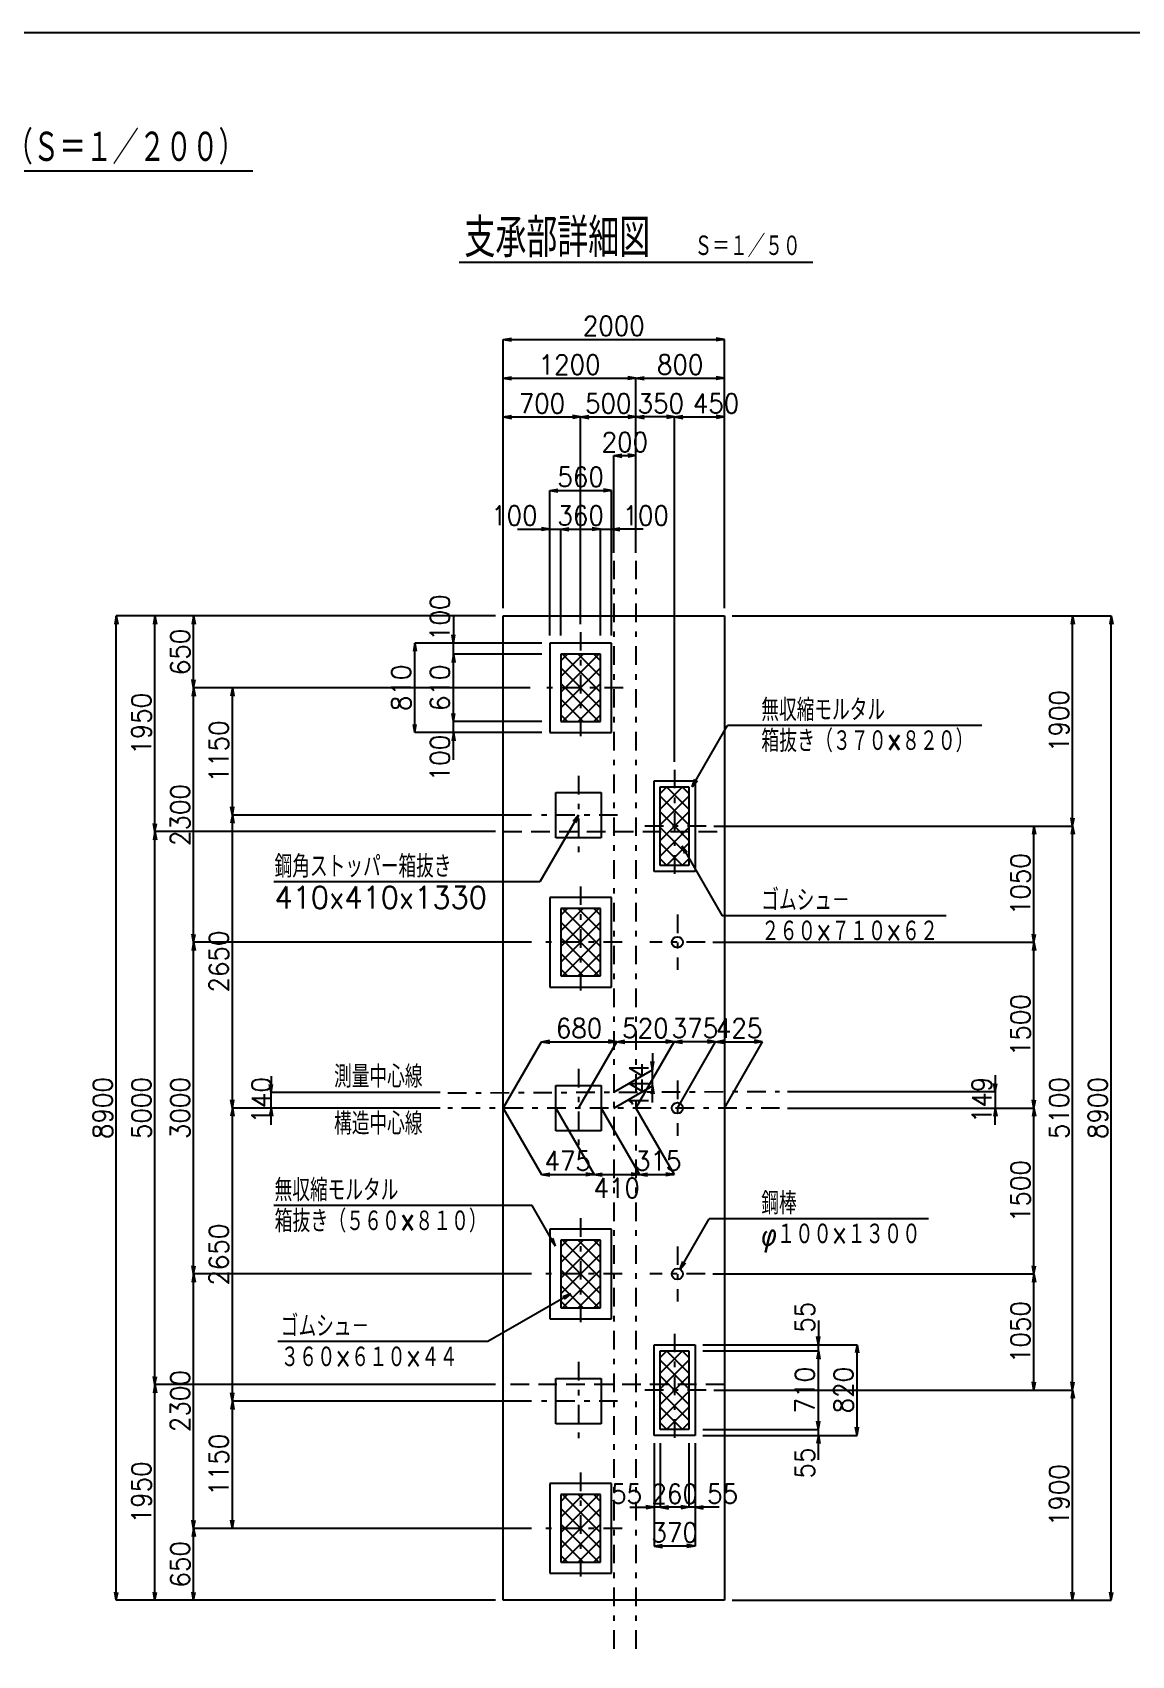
# Model space of a CAD drawing. Extents: x -39050 to 40050, y -28401 to 28401.
# Drawn here: x 6043 to 25925, y -1653 to 27700 of the extents above; entities that cross this region are included whole.
import ezdxf
from ezdxf.enums import TextEntityAlignment as Align

# ---------------------------------------------------------------- set-up
doc = ezdxf.new("R2010")
doc.units = 0
doc.header["$LTSCALE"] = 0.2
doc.header["$MEASUREMENT"] = 0
doc.linetypes.add('CENTER', pattern=[3868.6, 1682, -841, 504.6, -841])
doc.linetypes.add('DASHED', pattern=[2523, 1682, -841])
for name, color, linetype in [('LAYER0003', 7, 'Continuous'), ('LAYER0015', 7, 'Continuous'), ('LAYER0016', 7, 'Continuous'), ('LAYER0019', 7, 'Continuous'), ('LAYER0020', 7, 'Continuous')]:
    doc.layers.add(name, color=color, linetype=linetype)
doc.styles.get("Standard").update_dxf_attribs({"font": 'romans.shx', "width": 0.8, "bigfont": 'bigfont.shx'})

# ---------------------------------------------------------------- blocks, each defined once
blk = doc.blocks.new('GROUP_1')
at = {"layer": 'LAYER0015', "color": 1, "linetype": 'Continuous'}
blk.add_line((-39050, 27700), (40050, 27700), dxfattribs=at)
blk = doc.blocks.new('GROUP_11')
at = {"layer": 'LAYER0016', "color": 2, "linetype": 'Continuous'}
for p, q in [((17803, 14057), (17399, 13652)), ((17520, 14057), (17399, 13935)), ((17919, 13369), (17399, 13889)), ((17919, 13889), (17399, 13369)), ((17919, 13652), (17514, 14057)), ((17919, 13935), (17797, 14057)), ((17919, 13087), (17399, 13607)), ((17919, 13607), (17399, 13087)), ((17919, 12804), (17399, 13324)), ((17919, 13324), (17399, 12804)), ((17803, 12637), (17399, 13041)), ((17919, 13041), (17514, 12637)), ((17520, 12637), (17399, 12758)), ((17919, 12758), (17797, 12637))]:
    blk.add_line(p, q, dxfattribs=at)
blk = doc.blocks.new('GROUP_12')
at = {"layer": 'LAYER0016', "color": 2, "linetype": 'Continuous'}
for p, q in [((17803, 3857), (17399, 3452)), ((17520, 3857), (17399, 3735)), ((17919, 3452), (17514, 3857)), ((17919, 3735), (17797, 3857)), ((17919, 3169), (17399, 3689)), ((17919, 3689), (17399, 3169)), ((17919, 2887), (17399, 3407)), ((17919, 3407), (17399, 2887)), ((17919, 2604), (17399, 3124)), ((17919, 3124), (17399, 2604)), ((17803, 2437), (17399, 2841)), ((17919, 2841), (17514, 2437)), ((17520, 2437), (17399, 2558)), ((17919, 2558), (17797, 2437))]:
    blk.add_line(p, q, dxfattribs=at)
blk = doc.blocks.new('GROUP_13')
at = {"layer": 'LAYER0016', "color": 2, "linetype": 'Continuous'}
for p, q in [((15599, 15769), (16286, 16457)), ((15599, 16052), (16003, 16457)), ((15599, 16335), (15720, 16457)), ((15631, 16457), (16319, 15769)), ((15914, 16457), (16319, 16052)), ((16197, 16457), (16319, 16335)), ((15599, 15487), (16319, 16207)), ((15599, 16207), (16319, 15487)), ((15599, 15924), (16286, 15237)), ((15631, 15237), (16319, 15924)), ((15599, 15641), (16003, 15237)), ((15914, 15237), (16319, 15641)), ((15599, 15358), (15720, 15237)), ((16197, 15237), (16319, 15358))]:
    blk.add_line(p, q, dxfattribs=at)
blk = doc.blocks.new('GROUP_14')
at = {"layer": 'LAYER0016', "color": 2, "linetype": 'Continuous'}
for p, q in [((15599, 11169), (16286, 11857)), ((15599, 11452), (16003, 11857)), ((15599, 11735), (15720, 11857)), ((15631, 11857), (16319, 11169)), ((15914, 11857), (16319, 11452)), ((16197, 11857), (16319, 11735)), ((15599, 10887), (16319, 11607)), ((15599, 11607), (16319, 10887)), ((15599, 11324), (16286, 10637)), ((15631, 10637), (16319, 11324)), ((15599, 11041), (16003, 10637)), ((15914, 10637), (16319, 11041)), ((15599, 10758), (15720, 10637)), ((16197, 10637), (16319, 10758))]:
    blk.add_line(p, q, dxfattribs=at)
blk = doc.blocks.new('GROUP_15')
at = {"layer": 'LAYER0016', "color": 2, "linetype": 'Continuous'}
for p, q in [((15599, 5169), (16286, 5857)), ((15599, 5452), (16003, 5857)), ((15599, 5735), (15720, 5857)), ((15599, 4887), (16319, 5607)), ((15599, 5607), (16319, 4887)), ((15631, 5857), (16319, 5169)), ((15914, 5857), (16319, 5452)), ((16197, 5857), (16319, 5735)), ((15599, 5324), (16286, 4637)), ((15631, 4637), (16319, 5324)), ((15599, 5041), (16003, 4637)), ((15914, 4637), (16319, 5041)), ((15599, 4758), (15720, 4637)), ((16197, 4637), (16319, 4758))]:
    blk.add_line(p, q, dxfattribs=at)
blk = doc.blocks.new('GROUP_16')
at = {"layer": 'LAYER0016', "color": 2, "linetype": 'Continuous'}
for p, q in [((15599, 569), (16286, 1257)), ((15599, 852), (16003, 1257)), ((15599, 1135), (15720, 1257)), ((15631, 1257), (16319, 569)), ((15914, 1257), (16319, 852)), ((16197, 1257), (16319, 1135)), ((15599, 287), (16319, 1007)), ((15599, 1007), (16319, 287)), ((15599, 724), (16286, 37)), ((15631, 37), (16319, 724)), ((15599, 441), (16003, 37)), ((15914, 37), (16319, 441)), ((15599, 158), (15720, 37)), ((16197, 37), (16319, 158))]:
    blk.add_line(p, q, dxfattribs=at)
blk = doc.blocks.new('_OPEN30')
at = {"layer": 'LAYER0003', "color": 0, "linetype": 'Continuous'}
for q in [(-0.97, 0.26), (-0.97, -0.26)]:
    blk.add_line((0, 0), q, dxfattribs=at)

msp = doc.modelspace()

# ---------------------------------------------------------------- linework, layer by layer
at = {"layer": 'LAYER0015', "color": 3, "linetype": 'Continuous'}
msp.add_line((-9028, 25200), (10028, 25200), dxfattribs=at)
at = {"layer": 'LAYER0016', "color": 4, "linetype": 'Continuous'}
msp.add_line((13759, 23547), (20159, 23547), dxfattribs=at)
at = {"layer": 'LAYER0016', "color": 2, "linetype": 'CENTER'}
for p, q in [((16559, 18147), (16559, -1653)), ((15959, 16857), (15959, 14837)), ((16729, 15847), (15189, 15847)), ((15919, 14257), (15919, 12837)), ((17659, 14367), (17659, 12327)), ((16629, 13547), (15209, 13547)), ((18229, 13347), (17089, 13347)), ((15959, 12257), (15959, 10237)), ((17709, 11747), (17709, 10747)), ((16709, 11247), (15209, 11247)), ((18209, 11247), (17209, 11247)), ((15919, 8957), (15919, 7537)), ((13557, 8522), (19557, 8549)), ((17709, 8747), (17709, 7747)), ((15959, 6257), (15959, 4237)), ((17709, 5747), (17709, 4747)), ((16709, 5247), (15209, 5247)), ((18209, 5247), (17209, 5247)), ((17659, 4167), (17659, 2127)), ((15919, 3657), (15919, 2237)), ((16629, 2947), (15209, 2947)), ((18229, 3147), (17089, 3147)), ((15959, 1657), (15959, -363)), ((16709, 647), (15209, 647))]:
    msp.add_line(p, q, dxfattribs=at)
at = {"layer": 'LAYER0016', "color": 7, "linetype": 'CENTER'}
for p, q in [((16959, 18147), (16959, -1653)), ((19559, 8247), (13559, 8247))]:
    msp.add_line(p, q, dxfattribs=at)
at = {"layer": 'LAYER0016', "color": 6, "linetype": 'Continuous'}
for p, q in [((14559, 17147), (18559, 17147)), ((14559, -653), (14559, 17147)), ((18559, 17147), (18559, -653)), ((15399, 16657), (15399, 15037)), ((16519, 16657), (15399, 16657)), ((16319, 16457), (15599, 16457)), ((15599, 16457), (15599, 15237)), ((16319, 15237), (16319, 16457)), ((16519, 15037), (16519, 16657)), ((15399, 15037), (16519, 15037)), ((15599, 15237), (16319, 15237)), ((17289, 14167), (18029, 14167)), ((17289, 12527), (17289, 14167)), ((18029, 14167), (18029, 12527)), ((15509, 13957), (16329, 13957)), ((15509, 13137), (15509, 13957)), ((16329, 13957), (16329, 13137)), ((17399, 14057), (17919, 14057)), ((17399, 12637), (17399, 14057)), ((17919, 14057), (17919, 12637)), ((16329, 13137), (15509, 13137)), ((17919, 12637), (17399, 12637)), ((18029, 12527), (17289, 12527)), ((15399, 12057), (15399, 10437)), ((16519, 12057), (15399, 12057)), ((16519, 10437), (16519, 12057)), ((16319, 11857), (15599, 11857)), ((15599, 11857), (15599, 10637)), ((16319, 10637), (16319, 11857)), ((15599, 10637), (16319, 10637)), ((15399, 10437), (16519, 10437)), ((15509, 8657), (16329, 8657)), ((15509, 7837), (15509, 8657)), ((16329, 8657), (16329, 7837)), ((16329, 7837), (15509, 7837)), ((15399, 6057), (15399, 4437)), ((16519, 6057), (15399, 6057)), ((16519, 4437), (16519, 6057)), ((16319, 5857), (15599, 5857)), ((15599, 5857), (15599, 4637)), ((16319, 4637), (16319, 5857)), ((15399, 4437), (16519, 4437)), ((15599, 4637), (16319, 4637)), ((17289, 3967), (18029, 3967)), ((17289, 2327), (17289, 3967)), ((17399, 3857), (17919, 3857)), ((17399, 2437), (17399, 3857)), ((17919, 3857), (17919, 2437)), ((18029, 3967), (18029, 2327)), ((15509, 3357), (16329, 3357)), ((15509, 2537), (15509, 3357)), ((16329, 3357), (16329, 2537)), ((16329, 2537), (15509, 2537)), ((17919, 2437), (17399, 2437)), ((18029, 2327), (17289, 2327)), ((15399, 1457), (15399, -163)), ((16519, 1457), (15399, 1457)), ((16319, 1257), (15599, 1257)), ((15599, 1257), (15599, 37)), ((16319, 37), (16319, 1257)), ((16519, -163), (16519, 1457)), ((15599, 37), (16319, 37)), ((15399, -163), (16519, -163)), ((18559, -653), (14559, -653))]:
    msp.add_line(p, q, dxfattribs=at)
at = {"layer": 'LAYER0016', "color": 6, "linetype": 'DASHED'}
for p, q in [((14559, 13247), (18559, 13247)), ((18559, 3247), (14559, 3247))]:
    msp.add_line(p, q, dxfattribs=at)
at = {"layer": 'LAYER0016', "color": 6, "linetype": 'Continuous'}
for centre in [(17709, 11247), (17709, 8247), (17709, 5247)]:
    msp.add_circle(centre, 100, dxfattribs=at)
at = {"layer": 'LAYER0019', "color": 2, "linetype": 'Continuous'}
for p, q in [((14559, 17287), (14559, 22147)), ((14559, 22147), (18559, 22147)), ((18559, 17287), (18559, 22147)), ((14559, 21447), (16959, 21447)), ((16959, 18287), (16959, 21447)), ((16959, 21447), (18559, 21447)), ((14559, 20747), (15959, 20747)), ((15959, 16997), (15959, 20747)), ((15959, 20747), (16959, 20747)), ((17659, 20747), (16959, 20747)), ((17659, 14507), (17659, 20747)), ((17659, 20747), (18559, 20747)), ((16559, 18287), (16559, 20047)), ((16559, 20047), (16959, 20047)), ((15399, 16797), (15399, 19417)), ((15399, 19417), (16519, 19417)), ((16519, 16797), (16519, 19417)), ((14820, 18717), (15399, 18717)), ((15399, 18717), (15599, 18717)), ((15599, 16797), (15599, 18717)), ((15599, 18717), (16319, 18717)), ((16319, 16797), (16319, 18717)), ((16319, 18717), (16519, 18717)), ((17088, 18717), (16519, 18717)), ((14419, 17147), (7559, 17147)), ((7559, -653), (7559, 17147)), ((8259, 13247), (8259, 17147)), ((8959, 15847), (8959, 17147)), ((13659, 17146), (13659, 16657)), ((18699, 17147), (25559, 17147)), ((24859, 13347), (24859, 17147)), ((25559, -653), (25559, 17147)), ((15259, 16657), (12959, 16657)), ((12959, 15037), (12959, 16657)), ((13659, 16457), (13659, 16657)), ((15259, 16457), (13659, 16457)), ((13659, 15237), (13659, 16457)), ((15049, 15847), (8959, 15847)), ((8959, 11247), (8959, 15847)), ((9659, 13547), (9659, 15847)), ((15259, 15037), (12959, 15037)), ((15259, 15237), (13659, 15237)), ((13659, 15037), (13659, 15237)), ((13659, 14547), (13659, 15037)), ((15069, 13547), (9659, 13547)), ((9659, 8247), (9659, 13547)), ((14419, 13247), (8259, 13247)), ((8259, 3247), (8259, 13247)), ((18369, 13347), (24859, 13347)), ((24159, 11247), (24159, 13347)), ((24859, 3147), (24859, 13347)), ((15069, 11247), (8959, 11247)), ((8959, 5247), (8959, 11247)), ((18349, 11247), (24159, 11247)), ((24159, 8247), (24159, 11247)), ((14559, 8247), (15251, 9447)), ((15251, 9447), (16611, 9447)), ((15919, 8247), (16611, 9447)), ((16611, 9447), (17651, 9447)), ((16959, 8247), (17651, 9447)), ((18401, 9447), (17651, 9447)), ((17709, 8247), (18401, 9447)), ((18401, 9447), (19251, 9447)), ((18559, 8247), (19251, 9447)), ((17259, 9240), (17259, 8940)), ((10359, 8827), (10359, 8527)), ((16559, 8536), (17259, 8940)), ((17259, 8651), (17259, 8940)), ((23459, 8845), (23459, 8545)), ((13419, 8527), (10359, 8527)), ((10359, 8247), (10359, 8527)), ((16559, 8247), (17259, 8651)), ((17259, 8351), (17259, 8651)), ((19699, 8545), (23459, 8545)), ((23459, 8545), (23459, 8247)), ((13419, 8247), (9659, 8247)), ((9659, 2947), (9659, 8247)), ((10359, 7947), (10359, 8247)), ((14559, 8247), (15251, 7047)), ((15509, 8247), (16201, 7047)), ((16329, 8247), (17021, 7047)), ((16959, 8247), (17651, 7047)), ((19699, 8247), (24159, 8247)), ((23459, 7947), (23459, 8247)), ((24159, 5247), (24159, 8247)), ((15251, 7047), (16201, 7047)), ((16201, 7047), (17021, 7047)), ((17021, 7047), (17651, 7047)), ((15069, 5247), (8959, 5247)), ((8959, 647), (8959, 5247)), ((18349, 5247), (24159, 5247)), ((24159, 3147), (24159, 5247)), ((20259, 4406), (20259, 3967)), ((18169, 3967), (20959, 3967)), ((18169, 3857), (20259, 3857)), ((20259, 3857), (20259, 3967)), ((20259, 2437), (20259, 3857)), ((20959, 2327), (20959, 3967)), ((14419, 3247), (8259, 3247)), ((8259, -653), (8259, 3247)), ((15069, 2947), (9659, 2947)), ((9659, 647), (9659, 2947)), ((18369, 3147), (24859, 3147)), ((24859, -653), (24859, 3147)), ((18169, 2437), (20259, 2437)), ((20259, 2327), (20259, 2437)), ((17289, 2187), (17289, 327)), ((17399, 2187), (17399, 1027)), ((17919, 2187), (17919, 1027)), ((18029, 2187), (18029, 327)), ((18169, 2327), (20959, 2327)), ((20259, 1887), (20259, 2327)), ((16850, 1027), (17289, 1027)), ((17399, 1027), (17289, 1027)), ((17919, 1027), (17399, 1027)), ((18029, 1027), (17919, 1027)), ((18468, 1027), (18029, 1027)), ((15069, 647), (8959, 647)), ((8959, -653), (8959, 647)), ((18029, 327), (17289, 327)), ((14419, -653), (7559, -653)), ((18699, -653), (25559, -653))]:
    msp.add_line(p, q, dxfattribs=at)
at = {"layer": 'LAYER0020', "color": 2, "linetype": 'Continuous'}
for p, q in [((17974, 14057), (18614, 15167)), ((23214, 15167), (18614, 15167)), ((15919, 13547), (15220, 12337)), ((17789, 12992), (18519, 11727)), ((15220, 12337), (10410, 12337)), ((22574, 11727), (18519, 11727)), ((15085, 6483), (10410, 6483)), ((15507, 5753), (15085, 6483)), ((17759, 5333), (18286, 6247)), ((22254, 6247), (18286, 6247)), ((15779, 4887), (14282, 4023)), ((14282, 4023), (10482, 4023))]:
    msp.add_line(p, q, dxfattribs=at)

# ---------------------------------------------------------------- block references
at = {"linetype": 'Continuous'}
for name in ['GROUP_1', 'GROUP_13', 'GROUP_11', 'GROUP_14', 'GROUP_15', 'GROUP_12', 'GROUP_16']:
    msp.add_blockref(name, (0, 0), dxfattribs=at)
at = {"layer": 'LAYER0019', "color": 2, "linetype": 'Continuous', "xscale": 152.9320366217507, "yscale": 100.638761774139}
for p, rotation in [((14559, 22147), 180), ((18559, 22147), 360), ((14559, 21447), 180), ((16959, 21447), 360), ((16959, 21447), 180), ((18559, 21447), 360), ((14559, 20747), 180), ((15959, 20747), 360), ((15959, 20747), 180), ((16959, 20747), 360), ((16959, 20747), 180), ((17659, 20747), 360), ((17659, 20747), 180), ((18559, 20747), 360), ((16559, 20047), 180), ((16959, 20047), 360), ((15399, 19417), 180), ((16519, 19417), 360), ((15399, 18717), 360), ((15599, 18717), 180), ((16319, 18717), 360), ((16519, 18717), 180), ((7559, 17147), 90), ((8259, 17147), 90), ((8959, 17147), 90), ((24859, 17147), 90), ((25559, 17147), 90), ((13659, 16657), 270), ((12959, 16657), 90), ((13659, 16457), 90), ((8959, 15847), 270), ((8959, 15847), 90), ((9659, 15847), 90), ((13659, 15237), 270), ((12959, 15037), 270), ((13659, 15037), 90), ((9659, 13547), 270), ((9659, 13547), 90), ((8259, 13247), 270), ((8259, 13247), 90), ((24159, 13347), 90), ((24859, 13347), 270), ((24859, 13347), 90), ((8959, 11247), 270), ((8959, 11247), 90), ((24159, 11247), 270), ((24159, 11247), 90), ((15251, 9447), 180), ((16611, 9447), 360), ((16611, 9447), 180), ((17651, 9447), 360), ((17651, 9447), 180), ((18401, 9447), 360), ((18401, 9447), 180), ((19251, 9447), 360), ((17259, 8940), 270), ((10359, 8527), 270), ((17259, 8651), 90), ((23459, 8545), 270), ((9659, 8247), 270), ((9659, 8247), 90), ((10359, 8247), 90), ((23459, 8247), 90), ((24159, 8247), 270), ((24159, 8247), 90), ((15251, 7047), 180), ((16201, 7047), 360), ((16201, 7047), 179.9999999999999), ((17021, 7047), 359.9999999999999), ((17021, 7047), 180.0000000000002), ((8959, 5247), 270), ((24159, 5247), 270), ((8959, 5247), 90), ((24159, 5247), 90), ((20259, 3967), 270), ((20259, 3857), 90), ((20959, 3967), 90), ((8259, 3247), 270), ((8259, 3247), 90), ((24159, 3147), 270), ((24859, 3147), 270), ((9659, 2947), 270), ((9659, 2947), 90), ((24859, 3147), 90), ((20259, 2437), 270), ((20959, 2327), 270), ((20259, 2327), 90), ((17289, 1027), 360), ((17399, 1027), 180), ((17919, 1027), 360), ((18029, 1027), 180), ((8959, 647), 270), ((8959, 647), 90), ((9659, 647), 270), ((17289, 327), 180), ((18029, 327), 360), ((7559, -653), 270), ((8259, -653), 270), ((8959, -653), 270), ((24859, -653), 270), ((25559, -653), 270)]:
    msp.add_blockref('_OPEN30', p, dxfattribs=dict(at, rotation=rotation))
msp.add_blockref('_OPEN30', (17651, 7047), dxfattribs=at)
at = {"layer": 'LAYER0020', "color": 2, "linetype": 'Continuous', "xscale": 152.9320366217507, "yscale": 100.638761774139}
for p, rotation in [((17974, 14057), 240), ((15919, 13547), 60.00000000000021), ((17789, 12992), 120), ((15507, 5753), 300.0000000000001), ((17759, 5333), 240), ((15779, 4887), 29.99999999999995)]:
    msp.add_blockref('_OPEN30', p, dxfattribs=dict(at, rotation=rotation))

# ---------------------------------------------------------------- texts
at = {"layer": 'LAYER0015', "color": 3, "width": 0.695652}
msp.add_text('Ｓ＝１／１００（Ｓ＝１／２００）', height=600, dxfattribs=at).set_placement((2210, 25320), (9890, 25320), align=Align.FIT)
at = {"layer": 'LAYER0016', "color": 4}
for s, height, width, p, p2 in [('支承部詳細図', 700, 0.699029, (13857, 23637), (17217, 23637)), ('Ｓ＝１／５０', 400, 0.712871, (18019, 23637), (19939, 23637))]:
    msp.add_text(s, height=height, dxfattribs=dict(at, width=width)).set_placement(p, p2, align=Align.FIT)
at = {"layer": 'LAYER0019', "color": 6}
for s, width, p, p2 in [('2000', 0.872727, (15999, 22217), (17119, 22217)), ('1200', 0.872727, (15199, 21517), (16319, 21517)), ('800', 0.884211, (17339, 21517), (18179, 21517)), ('700', 0.884211, (14839, 20817), (15679, 20817)), ('500', 0.884211, (16039, 20817), (16879, 20817)), ('350', 0.884211, (16989, 20817), (17829, 20817)), ('450', 0.884211, (17989, 20817), (18829, 20817)), ('200', 0.884211, (16339, 20117), (17179, 20117)), ('560', 0.884211, (15539, 19487), (16379, 19487)), ('100', 0.884211, (14340, 18787), (15180, 18787)), ('360', 0.884211, (15539, 18787), (16379, 18787)), ('100', 0.884211, (16717, 18787), (17557, 18787)), ('680', 0.884211, (15511, 9517), (16351, 9517)), ('520', 0.884211, (16711, 9517), (17551, 9517)), ('375', 0.884211, (17606, 9517), (18446, 9517)), ('425', 0.884211, (18406, 9517), (19246, 9517)), ('475', 0.884211, (15306, 7117), (16146, 7117)), ('315', 0.884211, (16941, 7117), (17781, 7117)), ('410', 0.884211, (16191, 6627), (17031, 6627)), ('55', 0.908108, (16510, 1097), (17070, 1097)), ('260', 0.884211, (17239, 1097), (18079, 1097)), ('55', 0.908108, (18247, 1097), (18807, 1097)), ('370', 0.884211, (17239, 397), (18079, 397))]:
    msp.add_text(s, height=350, dxfattribs=dict(at, width=width)).set_placement(p, p2, align=Align.FIT)
for s, width, p, p2 in [('100', 0.884211, (13589, 16695), (13589, 17535)), ('650', 0.884211, (8889, 16077), (8889, 16917)), ('810', 0.884211, (12889, 15427), (12889, 16267)), ('610', 0.884211, (13589, 15427), (13589, 16267)), ('1950', 0.872727, (8189, 14637), (8189, 15757)), ('1900', 0.872727, (24789, 14687), (24789, 15807)), ('1150', 0.872727, (9589, 14137), (9589, 15257)), ('100', 0.884211, (13589, 14158), (13589, 14998)), ('2300', 0.872727, (8889, 12987), (8889, 14107)), ('1050', 0.872727, (24089, 11737), (24089, 12857)), ('2650', 0.872727, (9589, 10337), (9589, 11457)), ('1500', 0.872727, (24089, 9187), (24089, 10307)), ('144', 0.868966, (17189, 8231), (17189, 9071)), ('8900', 0.872727, (7489, 7687), (7489, 8807)), ('5000', 0.872727, (8189, 7687), (8189, 8807)), ('3000', 0.872727, (8889, 7687), (8889, 8807)), ('140', 0.884211, (10359, 7967), (10359, 8807)), ('149', 0.9, (23389, 7976), (23389, 8816)), ('5100', 0.872727, (24789, 7687), (24789, 8807)), ('8900', 0.872727, (25489, 7687), (25489, 8807)), ('1500', 0.872727, (24089, 6187), (24089, 7307)), ('2650', 0.872727, (9589, 5037), (9589, 6157)), ('55', 0.908108, (20189, 4185), (20189, 4745)), ('1050', 0.872727, (24089, 3637), (24089, 4757)), ('710', 0.884211, (20189, 2727), (20189, 3567)), ('820', 0.884211, (20889, 2727), (20889, 3567)), ('2300', 0.872727, (8889, 2387), (8889, 3507)), ('1150', 0.872727, (9589, 1237), (9589, 2357)), ('55', 0.908108, (20189, 1548), (20189, 2108)), ('1950', 0.872727, (8189, 737), (8189, 1857)), ('1900', 0.872727, (24789, 687), (24789, 1807)), ('650', 0.884211, (8889, -423), (8889, 417))]:
    msp.add_text(s, height=350, rotation=90, dxfattribs=dict(at, width=width)).set_placement(p, p2, align=Align.FIT)
at = {"layer": 'LAYER0020', "color": 6}
for s, width, p, p2 in [('無収縮モルタル', 0.688525, (19227, 15247), (21467, 15247)), ('箱抜き（３７０×８２０）', 0.705882, (19227, 14687), (23067, 14687)), ('鋼角ストッパー箱抜き', 0.689655, (10423, 12417), (13623, 12417)), ('410x410x1330', 0.872727, (10423, 11857), (14263, 11857)), ('ゴムシュ－', 0.714286, (19227, 11807), (20827, 11807)), ('２６０×７１０×６２', 0.689655, (19227, 11247), (22427, 11247)), ('測量中心線', 0.697674, (11499, 8617), (13099, 8617)), ('構造中心線', 0.697674, (11499, 7767), (13099, 7767)), ('無収縮モルタル', 0.688525, (10423, 6563), (12663, 6563)), ('鋼棒', 0.75, (19227, 6327), (19867, 6327)), ('箱抜き（５６０×８１０）', 0.705882, (10423, 6003), (14263, 6003)), ('φ１００×１３００', 0.696774, (19227, 5767), (22107, 5767)), ('ゴムシュ－', 0.714286, (10535, 4103), (12135, 4103)), ('３６０×６１０×４４', 0.689655, (10535, 3543), (13735, 3543))]:
    msp.add_text(s, height=400, dxfattribs=dict(at, width=width)).set_placement(p, p2, align=Align.FIT)

doc.saveas('drawing.dxf')
